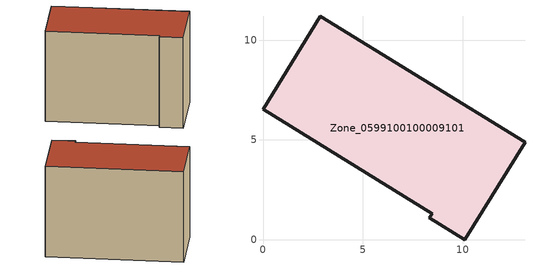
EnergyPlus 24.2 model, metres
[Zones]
Zone_0599100100009101
 floor ground (C_G): 13.12,4.88 10.11,0 8.33,1.09 8.47,1.31 0,6.53 2.88,11.2 z1.67
 wall outside (C_F): 10.11,0 13.12,4.88 2.88,11.2 0,6.53 8.47,1.31 8.33,1.09 10.11,0 z1.67:10.18
 roof outside (C_R): 8.33,1.09 10.11,0 13.12,4.88 2.88,11.2 0,6.53 8.47,1.31 z10.18
[BUILDING]
Pand.0599100100009101: North Axis=0; Terrain=City; Loads Convergence Tolerance Value=0.04; Temperature Convergence Tolerance Value=0.4; Solar Distribution=FullExterior; Maximum Number of Warmup Days=25; Minimum Number of Warmup Days=1
[Site:Location]
Rotterdam.The.Hague.AP_ZH_NLD Design_Conditions: Latitude=51.96; Longitude=4.45; Time Zone=1; Elevation=-4.5
[SITE:GROUNDTEMPERATURE:BUILDINGSURFACE]
18, 18, 18, 18, 18, 18, 18, 18, 18, 18, 18, 18
[MATERIAL] Thermal Absorptance=0.9; Solar Absorptance=0.7; Visible Absorptance=0.7
Name | Roughness | Thickness | Conductivity | Density | Specific Heat
G.TI.2015-2018 | MediumSmooth | 0.15 | 0.0428571 | 540 | 1210
F.TI.2015-2018 | Rough | 0.3 | 0.0666667 | 1920 | 840
R.TI.2015-2018 | MediumRough | 0.2 | 0.0333333 | 1500 | 1000
[CONSTRUCTION]
C_G: G.TI.2015-2018
C_F: F.TI.2015-2018
C_R: R.TI.2015-2018
[ZONE]
Zone_0599100100009101: Type=1; Multiplier=1; Ceiling Height=Autocalculate; Volume=Autocalculate; Floor Area=autocalculate; Part of Total Floor Area=Yes
[ZONEINFILTRATION:DESIGNFLOWRATE]
Infil_Zone_0599100100009101: Zone or ZoneList or Space or SpaceList=Zone_0599100100009101; Schedule=AlwaysOn; Design Flow Rate Calculation Method=Flow/Area; Flow Rate per Floor Area=0.0015; Constant Term Coefficient=1; Temperature Term Coefficient=0; Velocity Term Coefficient=0; Velocity Squared Term Coefficient=0
[HVACTEMPLATE:ZONE:IDEALLOADSAIRSYSTEM]
Zone_0599100100009101: Maximum Heating Supply Air Temperature=50; Minimum Cooling Supply Air Temperature=13; Maximum Heating Supply Air Humidity Ratio=0.0156; Minimum Cooling Supply Air Humidity Ratio=0.0077; Heating Limit=NoLimit; Cooling Limit=NoLimit; Dehumidification Control Type=ConstantSensibleHeatRatio; Cooling Sensible Heat Ratio=0.7; Dehumidification Setpoint=60; Humidification Control Type=None; Humidification Setpoint=30; Outdoor Air Method=None; Outdoor Air Flow Rate per Person=0.00944; Outdoor Air Flow Rate per Zone Floor Area=0; Outdoor Air Flow Rate per Zone=0; Demand Controlled Ventilation Type=None; Outdoor Air Economizer Type=NoEconomizer; Heat Recovery Type=None; Sensible Heat Recovery Effectiveness=0.7; Latent Heat Recovery Effectiveness=0.65
[ZONECONTROL:THERMOSTAT]
ThermostatControl_Zone_0599100100009101: Zone or ZoneList=Zone_0599100100009101; Control Type Schedule=DualSetpointControlType; Control 1=Thermostat_Zone_0599100100009101; Temperature Difference Between Cutout And Setpoint=0
[THERMOSTATSETPOINT:DUALSETPOINT]
Thermostat_Zone_0599100100009101: Heating Setpoint Temperature Schedule=HeatingSetpoint_Zone_0599100100009101; Cooling Setpoint Temperature Schedule=CoolingSetpoint_Zone_0599100100009101
[SCHEDULE:COMPACT]
HeatingSetpoint_Zone_0599100100009101: Through: 12/31, For: AllDays, Until: 24:00, 21
CoolingSetpoint_Zone_0599100100009101: Through: 12/31, For: AllDays, Until: 24:00, 24
DualSetpointControlType: Through: 12/31, For: AllDays, Until: 24:00, 4
AlwaysOn: Through: 12/31, For: AllDays, Until: 24:00, 1
